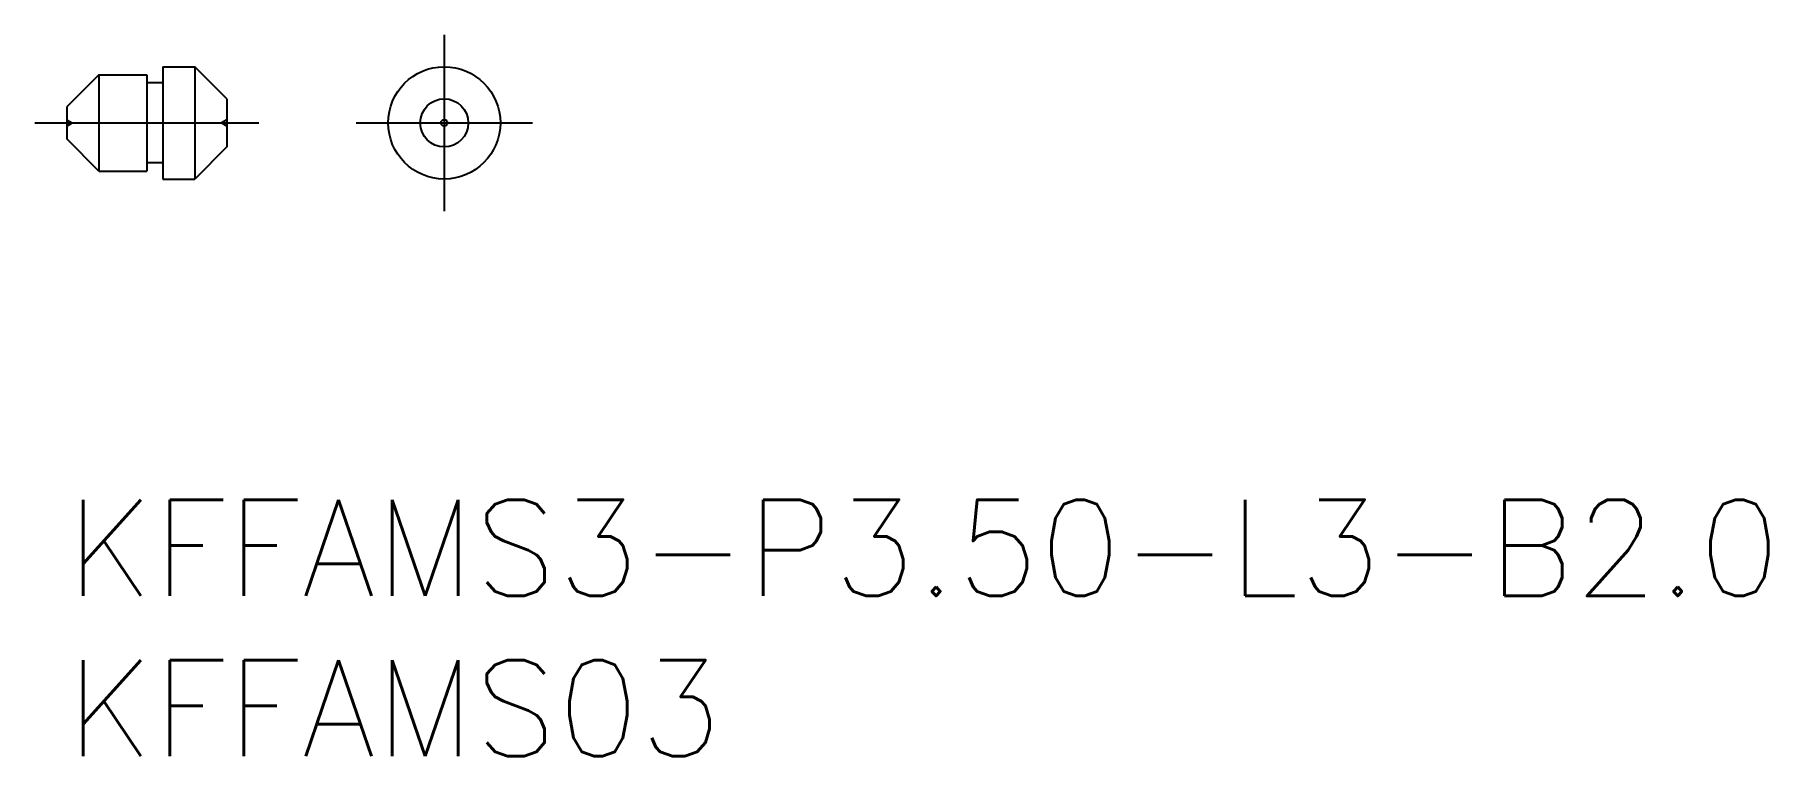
# Model space of a CAD drawing. Extents: x -1 to 53.1, y -8 to 14.5.
import ezdxf

# ---------------------------------------------------------------- set-up
doc = ezdxf.new("R2010")
doc.units = 0
doc.header["$LTSCALE"] = 0.5
doc.linetypes.add('CENTER', pattern=[50.8, 31.75, -6.35, 6.35, -6.35])
doc.linetypes.add('DASHED', pattern=[19.05, 12.7, -6.35])
doc.layers.get('0').update_dxf_attribs({"linetype": 'CONTINUOUS'})
for name, color, linetype in [('MSM_CENTER', 1, 'CENTER'), ('MSM_CONTINUOUS', 7, 'CONTINUOUS'), ('MSM_DASHED', 4, 'DASHED'), ('MSM_PART_NUMBER', 7, 'CONTINUOUS')]:
    doc.layers.add(name, color=color, linetype=linetype)
doc.styles.get("Standard").update_dxf_attribs({"font": 'txt.shx', "height": 3, "bigfont": 'bigfont.shx'})

# ---------------------------------------------------------------- blocks, each defined once
blk = doc.blocks.new('*U11')
at = {"layer": 'MSM_PART_NUMBER'}
blk.add_text('KFFAMS3-P3.50-L3-B2.0', height=3, dxfattribs=at).set_placement((0, -3))
blk = doc.blocks.new('*U12')
at = {"layer": 'MSM_PART_NUMBER'}
blk.add_text('KFFAMS03', height=3, dxfattribs=at).set_placement((0, -8))

msp = doc.modelspace()

# ---------------------------------------------------------------- linework, layer by layer
at = {"layer": 'MSM_CENTER'}
for p, q in [((11.782, 14.5), (11.782, 9)), ((-1, 11.75), (6, 11.75)), ((9.032, 11.75), (14.532, 11.75))]:
    msp.add_line(p, q, dxfattribs=at)
at = {"layer": 'MSM_CONTINUOUS'}
for p, q in [((1, 13.25), (0, 12.25)), ((1, 13.25), (2.5, 13.25)), ((1, 13.25), (1, 10.25)), ((2.5, 13.25), (2.5, 10.25)), ((3, 13), (2.5, 13)), ((3, 13.5), (3, 10)), ((3, 13.5), (4, 13.5)), ((4, 13.5), (4, 10)), ((5, 12.5), (4, 13.5)), ((5, 12.5), (5, 11)), ((0, 12.25), (0, 11.25)), ((1, 10.25), (0, 11.25)), ((5, 11), (4, 10)), ((3, 10.5), (2.5, 10.5)), ((1, 10.25), (2.5, 10.25)), ((3, 10), (4, 10))]:
    msp.add_line(p, q, dxfattribs=at)
for radius in [1.75, 0.75, 0.1]:
    msp.add_circle((11.782, 11.75), radius, dxfattribs=at)
at = {"layer": 'MSM_DASHED'}
for p, q in [((0, 11.85), (0.173, 11.75)), ((0, 11.65), (0.173, 11.75)), ((5, 11.85), (4.827, 11.75)), ((5, 11.65), (4.827, 11.75))]:
    msp.add_line(p, q, dxfattribs=at)

# ---------------------------------------------------------------- block references
for name in ['*U11', '*U12']:
    msp.add_blockref(name, (0, 0))

doc.saveas('drawing.dxf')
